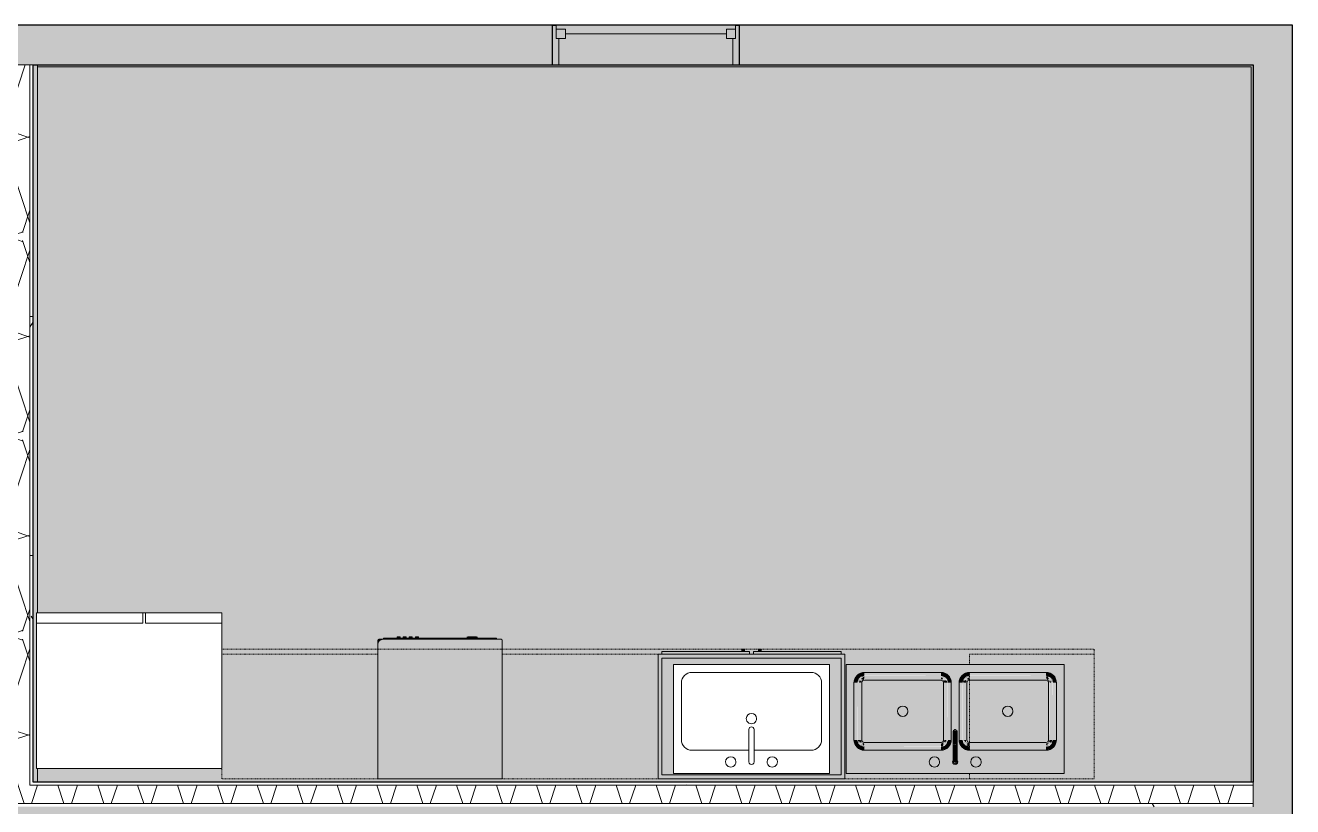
# Model space of a CAD drawing. Header units: inches. Extents: x -10205 to 13964, y -460 to 30702.
# Drawn here: x 183.9 to 428, y 120.6 to 271.2 of the extents above; entities that cross this region are included whole.
import ezdxf

# ---------------------------------------------------------------- set-up
doc = ezdxf.new("R2010")
doc.units = ezdxf.units.IN
doc.header["$MEASUREMENT"] = 0
doc.linetypes.add('Dash', pattern=[0.25, 0.125, -0.125])
for name, color, linetype, lineweight in [('0-1', 7, 'Continuous', 5), ('0-2', 8, 'Continuous', 9), ('0-4', 7, 'Continuous', 9), ('A-GLAZ-1', 250, 'Continuous', 13), ('A-GLAZ-2', 210, 'Continuous', 15), ('A-WALL-1', 8, 'Continuous', 9), ('A-WALL-3', 253, 'Continuous', 25), ('A-WALL-4', 53, 'Continuous', 9), ('A-WALL-5', 130, 'Continuous', 25), ('A-WALL-PATT-1', 53, 'Continuous', 9), ('A-WALL-PATT-2', 254, 'Continuous', 9), ('I-WALL-1', 253, 'Continuous', 25), ('P-SANR-FIXT-1', 8, 'Continuous', 9), ('P-SANR-FIXT-2', 53, 'Continuous', 9), ('Q-CASE-1', 53, 'Dash', 9), ('Q-CASE-2', 254, 'Continuous', 9), ('Q-CASE-4', 53, 'Continuous', 9), ('Q-CASE-HDLN-1', 53, 'Dash', 9), ('Q-SPCQ-1', 53, 'Continuous', 9), ('Q-SPCQ-2', 8, 'Continuous', 9), ('S-BEAM-1', 8, 'Continuous', 9), ('S-BEAM-2', 53, 'Continuous', 9), ('S-FNDN-1', 9, 'Continuous', 5), ('S-FNDN-3', 53, 'Continuous', 9)]:
    doc.layers.add(name, color=color, linetype=linetype, lineweight=lineweight)
doc.layers.add('A-AREA-PATT-1', color=7, linetype='Continuous', lineweight=9, transparency=0.9)
pattern_1 = [(0, (0, 0), (61.44, 15.36), [2.534, -43.546, 2.534, -43.546, -245.76]), (0, (0, 0), (61.44, 15.36), [-92.16, 2.534, -89.626, 2.534, -43.546, -107.52]), (0, (0, 0), (61.44, 15.36), [-230.4, 2.534, -28.186, 2.534, -74.266]), (120, (23.04, 7.68), (-44.02215, 45.5286), [2.534, -43.546, 2.534, -43.546, -245.76]), (120, (23.04, 7.68), (-44.02215, 45.5286), [-92.16, 2.534, -89.626, 2.534, -43.546, -107.52]), (120, (23.04, 7.68), (-44.02215, 45.5286), [-230.4, 2.534, -28.186, 2.534, -74.266]), (240, (30.72, 38.4), (-17.41785, -60.8886), [2.534, -43.546, 2.534, -43.546, -245.76]), (240, (30.72, 38.4), (-17.41785, -60.8886), [-92.16, 2.534, -89.626, 2.534, -43.546, -107.52]), (240, (30.72, 38.4), (-17.41785, -60.8886), [-230.4, 2.534, -28.186, 2.534, -74.266])]
pattern_2 = [(161.57, (0.96, 0.96), (-7.680224, -0.00098), [0, -54.643, 6.067, 0]), (18.43, (-0.96, 0.96), (-7.680224, 0.00098), [0, -54.643, 6.067, 0]), (108.43, (0.96, 0.96), (3.838295, -19.201365), [18.211, -42.499]), (71.57, (-0.96, 0.96), (3.838295, 19.201365), [18.211, -42.499])]

# ---------------------------------------------------------------- blocks, each defined once
blk = doc.blocks.new('Base Cabinet-Double Door _ 1 Drawer - 30_-344004-SITE PLAN - CAD FILE')
at = {"layer": 'Q-CASE-1'}
for p, q in [((-14.26, -24), (-14.26, 0)), ((-14.26, 0), (15.74, 0)), ((15.74, 0), (15.74, -24)), ((15.74, -24), (-14.26, -24))]:
    blk.add_line(p, q, dxfattribs=at)
blk = doc.blocks.new('Base Cabinet-Double Door _ 2 Drawer - 30_-344703-SITE PLAN - CAD FILE')
at = {"layer": 'Q-CASE-1'}
for p, q in [((-14.26, -24), (-14.26, 0)), ((-14.26, 0), (15.74, 0)), ((15.74, 0), (15.74, -2)), ((15.74, -24), (-14.26, -24))]:
    blk.add_line(p, q, dxfattribs=at)
blk = doc.blocks.new('Refrigerator_-_Side-by-Side_6047 - 36_ X 30_-345559-SITE PLAN - CAD FILE')
at = {"layer": 'Q-SPCQ-1'}
for p, q in [((17.87, 14.42), (-17.88, 14.42)), ((-17.88, 14.42), (-17.88, -15.58)), ((17.87, -15.58), (17.87, 14.42)), ((-17.88, -13.58), (-3.13, -13.58)), ((-17.88, -13.58), (-17.88, -15.58)), ((-3.13, -15.58), (-3.13, -13.58)), ((-2.63, -13.58), (17.87, -13.58)), ((-2.63, -13.58), (-2.63, -15.58)), ((17.87, -15.58), (17.87, -13.58)), ((-17.88, -15.58), (17.87, -15.58)), ((-3.13, -15.58), (-17.88, -15.58)), ((17.87, -15.58), (-2.63, -15.58))]:
    blk.add_line(p, q, dxfattribs=at)
blk = doc.blocks.new('Vanity Cabinet-Double Door - 36_-357534-SITE PLAN - CAD FILE')
at = {"layer": 'Q-CASE-2'}
for points in [[(-17.26, 0), (-17.26, -24), (-16.51, -23.25), (-16.51, -0.75)], [(18.74, 0), (-17.26, 0), (-16.51, -0.75), (17.99, -0.75)], [(18.74, 0), (17.99, -0.75), (17.99, -23.25), (18.74, -24), (18.74, -0.75)], [(17.99, -23.25), (-16.51, -23.25), (-17.26, -24), (18.74, -24)], [(-16.51, -24), (-16.51, -24.5), (0.36, -24.5), (0.36, -24)], [(1.11, -24), (1.11, -24.5), (17.99, -24.5), (17.99, -24), (3.06, -24)], [(-1.14, -24.5), (-1.14, -25), (-0.64, -25), (-0.64, -24.5)], [(2.11, -24.5), (2.11, -25), (2.61, -25), (2.61, -24.5)]]:
    blk.add_hatch(color=256, dxfattribs=at).paths.add_polyline_path(points, flags=0)
h = blk.add_hatch(color=256, dxfattribs=at)
h.paths.add_polyline_path([(-14.26, -0.75), (-16.51, -0.75), (-16.51, -23.25), (17.99, -23.25), (17.99, -0.75), (3.06, -0.75)], flags=0)
h.paths.add_polyline_path([(3.06, -1), (15.74, -1), (15.74, -22), (-14.26, -22), (-14.26, -1)], flags=0)
at = {"layer": 'Q-CASE-4'}
for p, q in [((-17.26, -24), (-17.26, 0)), ((-17.26, 0), (18.74, 0)), ((-17.26, 0), (-17.26, -24)), ((18.74, 0), (-17.26, 0)), ((-16.51, -0.75), (-16.51, -23.25)), ((17.99, -0.75), (-16.51, -0.75)), ((17.99, -23.25), (17.99, -0.75)), ((18.74, 0), (18.74, -24)), ((18.74, -24), (18.74, 0)), ((18.74, -24), (-17.26, -24)), ((-17.26, -24), (18.74, -24)), ((-16.51, -23.25), (17.99, -23.25)), ((-16.51, -24), (-16.51, -24.5)), ((0.36, -24.5), (0.36, -24)), ((1.11, -24), (1.11, -24.5)), ((17.99, -24.5), (17.99, -24)), ((0.36, -24.5), (-16.51, -24.5)), ((-1.14, -25), (-1.14, -24.5)), ((-0.64, -25), (-1.14, -25)), ((-0.64, -24.5), (-0.64, -25)), ((17.99, -24.5), (1.11, -24.5)), ((2.11, -25), (2.11, -24.5)), ((2.61, -25), (2.11, -25)), ((2.61, -24.5), (2.61, -25))]:
    blk.add_line(p, q, dxfattribs=at)
blk = doc.blocks.new('OD_CW_Countertop - OD_CW_Countertop-361480-SITE PLAN - CAD FILE')
at = {"layer": 'Q-CASE-HDLN-1'}
for p, q in [((0.74, 1), (168.74, 1)), ((168.74, 1), (168.74, -24)), ((0.74, -24), (0.74, -22)), ((168.74, -24), (0.74, -24))]:
    blk.add_line(p, q, dxfattribs=at)
blk = doc.blocks.new('Base Cabinet-Single Door - 24_-359398-SITE PLAN - CAD FILE')
at = {"layer": 'Q-CASE-1'}
for p, q in [((-11.26, -24), (-11.26, 0)), ((-11.26, 0), (12.74, 0)), ((12.74, 0), (12.74, -1)), ((12.74, -5.63), (12.74, -20.37)), ((12.74, -24), (-11.26, -24)), ((12.74, -22), (12.74, -24))]:
    blk.add_line(p, q, dxfattribs=at)
blk = doc.blocks.new('Sink - Kitchen - Double - 42_x21_ - Private-365322-SITE PLAN - CAD FILE')
at = {"layer": 'P-SANR-FIXT-1'}
h = blk.add_hatch(color=256, dxfattribs=at)
h.paths.add_polyline_path([(-21, 0), (-21, -21), (21, -21), (21, 0), (-10.36, 0)], flags=0)
h.paths.add_polyline_path([(3.78, -1.28), (4.22, -1.28), (4.62, -1.47), (4.9, -1.82), (5, -2.25), (4.9, -2.68), (4.62, -3.03), (4.22, -3.22), (3.78, -3.22), (3.38, -3.03), (3.1, -2.68), (3, -2.25), (3.1, -1.82), (3.38, -1.47)], flags=0)
h.paths.add_polyline_path([(-4.22, -1.28), (-3.78, -1.28), (-3.38, -1.47), (-3.1, -1.82), (-3.03, -2.39), (-3.1, -2.68), (-3.38, -3.03), (-3.78, -3.22), (-4.22, -3.22), (-4.62, -3.03), (-4.9, -2.68), (-5, -2.25), (-4.9, -1.82), (-4.62, -1.47)], flags=0)
h.paths.add_polyline_path([(0, -2.02), (0.18, -1.93), (0.32, -2.09), (0.29, -2.16), (0.09, -2.07)], flags=0)
h.paths.add_polyline_path([(-0.36, -8.18), (-0.01, -8.36), (-0.16, -8.46), (-0.32, -8.28)], flags=0)
h.paths.add_polyline_path([(-0.36, -2.2), (0, -2.09), (0.36, -2.2), (0.31, -2.68), (0.29, -2.85), (0.29, -8.2), (0, -8.28), (-0.36, -8.18), (-0.37, -7.97), (-0.29, -7.66), (-0.36, -6.62), (-0.36, -5.73), (-0.31, -3.18), (-0.35, -2.85), (-0.37, -2.39)], flags=0)
h.paths.add_polyline_path([(-0.16, -1.91), (-0.06, -2.05), (-0.32, -2.09), (-0.2, -1.94)], flags=0)
h.paths.add_polyline_path([(4.62, -4.5), (17.5, -4.5), (18.27, -4.65), (18.91, -5.09), (19.35, -5.73), (19.5, -6.5), (19.5, -17.5), (19.35, -18.27), (18.91, -18.91), (18.27, -19.35), (17.5, -19.5), (2.62, -19.47), (1.98, -19.35), (1.34, -18.91), (0.9, -18.27), (0.75, -17.5), (0.75, -6.5), (1, -5.58), (1.34, -5.09), (1.98, -4.65), (3.1, -4.5)], flags=0)
h.paths.add_polyline_path([(-2.75, -4.5), (-1.98, -4.65), (-1.21, -5.27), (-0.9, -5.73), (-0.75, -6.73), (-0.75, -17.5), (-0.9, -18.27), (-1.34, -18.91), (-1.98, -19.35), (-2.75, -19.5), (-17.5, -19.5), (-18.27, -19.35), (-18.91, -18.91), (-19.35, -18.27), (-19.5, -17.5), (-19.5, -6.5), (-19.35, -5.73), (-18.91, -5.09), (-18.27, -4.65), (-17.5, -4.5), (-3.38, -4.5)], flags=0)
h.paths.add_polyline_path([(0.36, -8.18), (0.16, -8.46), (0.06, -8.33), (0.29, -8.21)], flags=0)
h = blk.add_hatch(color=256, dxfattribs=at)
h.paths.add_polyline_path([(3.78, -1.28), (3.38, -1.47), (3.1, -1.82), (3, -2.25), (3.1, -2.68), (3.38, -3.03), (3.98, -3.22), (4.38, -3.15), (4.62, -3.03), (4.9, -2.68), (5, -2.25), (4.9, -1.82), (4.62, -1.47), (4.22, -1.28)], flags=0)
h.paths.add_polyline_path([(-4.22, -1.28), (-4.62, -1.47), (-4.9, -1.82), (-5, -2.25), (-4.9, -2.68), (-4.62, -3.03), (-4.22, -3.22), (-3.78, -3.22), (-3.38, -3.03), (-3.1, -2.68), (-3.04, -2.09), (-3.1, -1.82), (-3.38, -1.47), (-3.78, -1.28)], flags=0)
h = blk.add_hatch(color=256, dxfattribs=at)
h.paths.add_polyline_path([(-0.36, -2.2), (-0.31, -2.68), (-0.29, -2.72), (-0.29, -4.75), (0, -4.75), (0, -2.09), (-0.29, -2.18)], flags=0)
h.paths.add_polyline_path([(-0.16, -1.91), (-0.32, -2.09), (-0.29, -2.16), (-0.01, -2.02)], flags=0)
h = blk.add_hatch(color=256, dxfattribs=at)
h.paths.add_polyline_path([(0.36, -2.2), (0, -2.09), (0, -4.75), (0.37, -4.75), (0.37, -2.39)], flags=0)
h.paths.add_polyline_path([(0.16, -1.91), (0, -2.02), (0.32, -2.09), (0.18, -1.93)], flags=0)
for points in [[(-17.5, -4.5), (-18.42, -4.76), (-18.91, -5.09), (-19.37, -5.83), (-19.42, -6.5), (-18.85, -6.5), (-18.58, -5.73), (-18.17, -5.33), (-17.5, -5.15), (-17.5, -4.58)], [(-2.75, -4.5), (-17.5, -4.58), (-17.5, -5.15), (-2.75, -5.15), (-2.75, -4.58)], [(-2.75, -4.5), (-2.75, -5.15), (-2, -5.41), (-1.58, -5.83), (-1.4, -6.5), (-0.75, -6.5), (-1, -5.58), (-1.34, -5.09), (-2.08, -4.63), (-2.41, -4.57)], [(-0.16, -4.75), (-0.37, -4.75), (-0.29, -5.63), (0, -5.58), (0, -4.75)], [(0.16, -4.75), (0, -4.75), (0, -5.63), (0.37, -5.58), (0.29, -4.75)], [(2.75, -4.5), (1.83, -4.76), (1.34, -5.09), (0.88, -5.83), (0.83, -6.5), (1.4, -6.5), (1.67, -5.73), (2.08, -5.33), (2.75, -5.15), (2.75, -4.58)], [(17.5, -4.5), (2.75, -4.58), (2.75, -5.15), (17.5, -5.15), (17.5, -4.58)], [(17.5, -4.5), (17.5, -5.15), (18.27, -5.42), (18.67, -5.83), (18.85, -6.5), (19.5, -6.5), (19.28, -5.64), (18.91, -5.09), (18.17, -4.63), (17.84, -4.57)], [(-19.35, -6.5), (-19.5, -6.5), (-19.42, -17.5), (-18.85, -17.5), (-18.85, -6.5)], [(-18.59, -6.5), (-18.85, -6.5), (-18.79, -17.5), (-18.1, -17.5), (-18.1, -6.5), (-18.58, -6.5)], [(-18.06, -6.5), (-18.1, -6.5), (-18.06, -17.5), (-18, -17.5), (-18, -6.5)], [(-17.5, -5.9), (-17.97, -6.18), (-18.01, -6.5), (-18, -6.5), (-17.81, -6.13), (-17.75, -6.07), (-17.5, -5.94)], [(-17.5, -5.15), (-17.5, -5.9), (-2.75, -5.9), (-2.75, -5.15), (-16.99, -5.15)], [(-11.13, -5.9), (-17.5, -5.94), (-17.5, -6), (-2.75, -5.94), (-2.75, -5.9), (-11.03, -5.9)], [(-2.75, -5.9), (-2.75, -6), (-2.38, -6.19), (-2.32, -6.25), (-2.19, -6.5), (-2.17, -6.44), (-2.43, -6.03), (-2.67, -5.93)], [(-2.19, -6.5), (-2.25, -6.5), (-2.19, -17.5), (-2.15, -17.5), (-2.15, -6.5)], [(-2.15, -6.5), (-2.15, -17.5), (-1.4, -17.5), (-1.46, -6.5), (-2.01, -6.5)], [(-0.75, -6.5), (-1.4, -6.5), (-1.4, -17.5), (-0.75, -17.5), (-0.75, -9.5)], [(0.9, -6.5), (0.75, -6.5), (0.83, -17.5), (1.4, -17.5), (1.4, -6.5)], [(1.52, -6.5), (1.4, -6.5), (1.46, -17.5), (2.15, -17.5), (2.15, -6.5), (1.66, -6.5)], [(2.19, -6.5), (2.15, -6.5), (2.19, -17.5), (2.25, -17.5), (2.25, -6.5)], [(2.75, -5.9), (2.31, -6.12), (2.19, -6.5), (2.25, -6.5), (2.44, -6.13), (2.62, -6.03), (2.75, -5.94)], [(10.35, -5.15), (2.75, -5.22), (2.75, -5.9), (17.5, -5.9), (17.5, -5.15), (10.75, -5.15)], [(15.61, -5.9), (2.75, -5.94), (2.75, -6), (17.5, -5.94), (17.5, -5.9)], [(17.5, -5.9), (17.5, -6), (17.87, -6.19), (17.97, -6.38), (18.06, -6.5), (18.08, -6.44), (17.91, -6.07), (17.58, -5.93)], [(18.1, -6.5), (18, -6.5), (18.06, -17.5), (18.1, -17.5), (18.1, -11.57)], [(18.46, -6.5), (18.1, -6.5), (18.1, -17.5), (18.85, -17.5), (18.79, -6.5), (18.58, -6.5)], [(19.35, -6.5), (18.85, -6.5), (18.85, -17.5), (19.5, -17.5), (19.42, -6.5)], [(-18.85, -17.5), (-19.5, -17.5), (-19.28, -18.36), (-18.91, -18.91), (-18.17, -19.37), (-17.5, -19.42), (-17.5, -18.85), (-18.27, -18.58), (-18.67, -18.17), (-18.8, -17.67)], [(-18.01, -17.5), (-18.1, -17.5), (-17.82, -17.97), (-17.5, -18.06), (-17.5, -18), (-17.87, -17.81), (-17.93, -17.75), (-18, -17.5)], [(-10.36, -18), (-17.5, -18.06), (-17.5, -18.1), (-2.75, -18.06), (-2.75, -18), (-10.35, -18)], [(-11.13, -18.1), (-17.5, -18.1), (-17.5, -18.85), (-2.75, -18.78), (-2.75, -18.1), (-11.03, -18.1)], [(-10.35, -18.85), (-17.5, -18.85), (-17.5, -19.5), (-2.75, -19.42), (-2.75, -18.85), (-9.9, -18.85)], [(-2.25, -17.5), (-2.44, -17.87), (-2.5, -17.93), (-2.75, -18.06), (-2.66, -18.07), (-2.28, -17.82), (-2.19, -17.5)], [(-1.4, -17.5), (-1.67, -18.27), (-2.08, -18.67), (-2.75, -18.85), (-2.75, -19.5), (-1.83, -19.24), (-1.34, -18.91), (-0.88, -18.17), (-0.83, -17.5), (-0.9, -17.5)], [(0.9, -17.5), (0.75, -17.5), (0.97, -18.36), (1.34, -18.91), (2.08, -19.37), (2.75, -19.42), (2.75, -18.85), (1.98, -18.58), (1.58, -18.17), (1.4, -17.5)], [(2.25, -17.5), (2.17, -17.56), (2.34, -17.93), (2.75, -18.06), (2.75, -18), (2.38, -17.81), (2.28, -17.62)], [(9.22, -18), (2.75, -18.06), (2.75, -18.1), (17.5, -18.06), (17.5, -18), (9.5, -18)], [(15.61, -18.1), (2.75, -18.1), (2.75, -18.85), (17.5, -18.78), (17.5, -18.1)], [(9.22, -18.85), (2.75, -18.85), (2.75, -19.5), (17.5, -19.42), (17.5, -18.85), (9.5, -18.85)], [(18.85, -17.5), (18.58, -18.27), (18.17, -18.67), (17.5, -18.85), (17.5, -19.5), (18.42, -19.24), (18.91, -18.91), (19.37, -18.17), (19.42, -17.5), (19.35, -17.5)], [(18.06, -17.5), (18, -17.5), (17.81, -17.87), (17.75, -17.93), (17.5, -18.06), (17.59, -18.07), (17.94, -17.88), (18.1, -17.5)]]:
    blk.add_hatch(color=256, dxfattribs=at).paths.add_polyline_path(points, flags=0)
h = blk.add_hatch(color=256, dxfattribs=at)
h.paths.add_polyline_path([(-17.5, -5.27), (-17.84, -5.33), (-17.69, -5.41)], flags=0)
h.paths.add_polyline_path([(-18.05, -5.38), (-18.14, -5.58), (-18, -5.42)], flags=0)
h.paths.add_polyline_path([(-17.72, -5.42), (-17.76, -5.63), (-17.8, -5.66), (-17.99, -5.69), (-17.93, -5.81), (-17.59, -5.9), (-17.5, -5.54)], flags=0)
h.paths.add_polyline_path([(-18.2, -6.03), (-17.97, -6.07), (-18, -5.94), (-18.14, -6)], flags=0)
h.paths.add_polyline_path([(-18.58, -5.83), (-18.74, -6.17), (-18.67, -6.5), (-18.2, -6.46), (-18.01, -6.28), (-18.3, -5.92), (-18.45, -6.03), (-18.46, -6.17), (-18.58, -6.14), (-18.58, -5.84)], flags=0)
h = blk.add_hatch(color=256, dxfattribs=at)
h.paths.add_polyline_path([(-16.33, -6), (-17.75, -6.07), (-17.97, -6.38), (-18, -6.5), (-17.93, -17.75), (-17.75, -17.93), (-17.5, -18), (-2.5, -17.93), (-2.28, -17.62), (-2.25, -17.5), (-2.32, -6.25), (-2.5, -6.07), (-2.75, -6), (-11.13, -6)], flags=0)
h.paths.add_polyline_path([(-9.9, -11.03), (-9.5, -11.22), (-9.22, -11.57), (-9.13, -12), (-9.22, -12.43), (-9.5, -12.78), (-9.9, -12.97), (-10.36, -12.97), (-10.75, -12.78), (-11.03, -12.43), (-11.13, -12), (-11.03, -11.57), (-10.75, -11.22), (-10.35, -11.03)], flags=0)
h = blk.add_hatch(color=256, dxfattribs=at)
h.paths.add_polyline_path([(-2.28, -5.8), (-2.32, -6.03), (-2.19, -6), (-2.25, -5.86)], flags=0)
h.paths.add_polyline_path([(-2.42, -5.26), (-2.75, -5.27), (-2.71, -5.8), (-2.53, -5.99), (-2.17, -5.7), (-2.28, -5.55), (-2.42, -5.54), (-2.39, -5.42), (-2.11, -5.41), (-2.41, -5.27)], flags=0)
h.paths.add_polyline_path([(-1.84, -5.83), (-1.67, -6), (-1.63, -5.95), (-1.83, -5.84)], flags=0)
h.paths.add_polyline_path([(-1.67, -6.28), (-1.52, -6.5), (-1.65, -6.26), (-1.66, -6.26)], flags=0)
h.paths.add_polyline_path([(-2.03, -6.01), (-2.14, -6.42), (-1.79, -6.5), (-1.7, -6.26), (-1.87, -6.24), (-1.91, -6.2), (-1.93, -6.01), (-2.01, -6.01)], flags=0)
h = blk.add_hatch(color=256, dxfattribs=at)
h.paths.add_polyline_path([(-0.29, -5.63), (-0.37, -5.63), (-0.29, -8.2), (0, -8.28), (0, -5.63), (-0.16, -5.63)], flags=0)
h.paths.add_polyline_path([(-0.36, -8.18), (-0.16, -8.46), (0, -8.35), (-0.29, -8.21)], flags=0)
h = blk.add_hatch(color=256, dxfattribs=at)
h.paths.add_polyline_path([(0, -5.63), (0, -8.28), (0.36, -8.18), (0.37, -7.97), (0.29, -7.75), (0.36, -6.62), (0.36, -5.73), (0.29, -5.63), (0.16, -5.63)], flags=0)
h.paths.add_polyline_path([(0.36, -8.18), (0.01, -8.36), (0.2, -8.44), (0.32, -8.28)], flags=0)
h = blk.add_hatch(color=256, dxfattribs=at)
h.paths.add_polyline_path([(2.42, -5.26), (2.28, -5.42), (2.41, -5.51), (2.36, -5.56), (2.21, -5.58), (2.2, -5.73), (2.53, -5.99), (2.66, -5.9), (2.75, -5.54), (2.75, -5.27), (2.43, -5.26)], flags=0)
h.paths.add_polyline_path([(2.28, -5.8), (2.25, -6.02), (2.4, -5.99), (2.32, -5.88)], flags=0)
h.paths.add_polyline_path([(1.84, -5.83), (1.67, -6), (1.76, -6), (1.83, -5.86)], flags=0)
h.paths.add_polyline_path([(1.67, -6.28), (1.58, -6.16), (1.58, -6.41), (1.66, -6.3)], flags=0)
h.paths.add_polyline_path([(2.03, -6.01), (1.87, -6.01), (1.87, -6.24), (1.79, -6.21), (1.67, -6.28), (1.8, -6.5), (2.14, -6.42), (2.24, -6.28), (2.06, -6.07)], flags=0)
h = blk.add_hatch(color=256, dxfattribs=at)
h.paths.add_polyline_path([(9.12, -6), (2.5, -6.07), (2.32, -6.25), (2.25, -6.5), (2.32, -17.75), (2.62, -17.97), (2.75, -18), (17.75, -17.93), (17.93, -17.75), (18, -17.5), (17.93, -6.25), (17.75, -6.07), (17.5, -6), (11.12, -6)], flags=0)
h.paths.add_polyline_path([(10.35, -11.03), (10.75, -11.22), (11.03, -11.57), (11.12, -12), (11.03, -12.43), (10.75, -12.78), (10.35, -12.97), (9.9, -12.97), (9.5, -12.78), (9.22, -12.43), (9.12, -12), (9.22, -11.57), (9.5, -11.22), (9.9, -11.03)], flags=0)
h = blk.add_hatch(color=256, dxfattribs=at)
h.paths.add_polyline_path([(17.5, -5.27), (17.74, -5.41), (17.84, -5.33)], flags=0)
h.paths.add_polyline_path([(18.05, -5.38), (18, -5.51), (18.14, -5.55)], flags=0)
h.paths.add_polyline_path([(17.72, -5.42), (17.5, -5.63), (17.5, -5.72), (17.72, -5.99), (17.93, -5.64), (17.76, -5.63), (17.79, -5.54), (17.74, -5.45)], flags=0)
h.paths.add_polyline_path([(18.58, -5.83), (18.58, -6.14), (18.44, -6.14), (18.42, -5.96), (18.27, -5.95), (18.01, -6.28), (18.11, -6.42), (18.46, -6.5), (18.73, -6.5), (18.66, -6), (18.58, -5.84)], flags=0)
h.paths.add_polyline_path([(17.98, -5.93), (18.01, -6.15), (18.14, -6), (18, -5.94)], flags=0)
h = blk.add_hatch(color=256, dxfattribs=at)
h.paths.add_polyline_path([(10.08, -11.03), (9.84, -11.06), (9.5, -11.26), (9.21, -11.61), (9.17, -12.19), (9.26, -12.43), (9.54, -12.8), (9.9, -12.97), (10.47, -12.91), (10.9, -12.6), (11.09, -12.15), (11.09, -11.87), (10.9, -11.41), (10.67, -11.18), (10.32, -11.03)], flags=0)
h.paths.add_polyline_path([(-10.06, -11.03), (-10.51, -11.1), (-10.78, -11.29), (-11.03, -11.63), (-11.13, -12), (-10.9, -12.59), (-10.51, -12.9), (-10.03, -12.97), (-9.48, -12.75), (-9.2, -12.33), (-9.13, -12), (-9.25, -11.53), (-9.55, -11.22), (-9.93, -11.03)], flags=0)
h = blk.add_hatch(color=256, dxfattribs=at)
h.paths.add_polyline_path([(-18.58, -17.72), (-18.73, -17.5), (-18.6, -17.74), (-18.59, -17.74)], flags=0)
h.paths.add_polyline_path([(-18.46, -17.5), (-18.55, -17.74), (-18.38, -17.76), (-18.34, -17.8), (-18.32, -17.99), (-18.19, -17.93), (-18.1, -17.59), (-18.45, -17.5)], flags=0)
h.paths.add_polyline_path([(-18.52, -17.93), (-18.62, -18.05), (-18.42, -18.14), (-18.49, -18)], flags=0)
h.paths.add_polyline_path([(-17.82, -17.97), (-18.06, -18), (-17.93, -18.12), (-17.85, -18)], flags=0)
h.paths.add_polyline_path([(-17.72, -18.01), (-18.08, -18.3), (-17.97, -18.45), (-17.83, -18.46), (-17.86, -18.58), (-18, -18.66), (-17.83, -18.74), (-17.5, -18.73), (-17.54, -18.2), (-17.72, -18.01)], flags=0)
h = blk.add_hatch(color=256, dxfattribs=at)
h.paths.add_polyline_path([(-2.05, -17.97), (-2.28, -17.93), (-2.25, -18.06), (-2.11, -18)], flags=0)
h.paths.add_polyline_path([(-1.96, -17.5), (-2.14, -17.58), (-2.24, -17.72), (-1.95, -18.08), (-1.8, -17.97), (-1.79, -17.83), (-1.67, -17.92), (-1.59, -18), (-1.51, -17.83), (-1.58, -17.5), (-1.81, -17.5)], flags=0)
h.paths.add_polyline_path([(-2.53, -18.58), (-2.75, -18.73), (-2.41, -18.67), (-2.51, -18.59)], flags=0)
h.paths.add_polyline_path([(-2.53, -18.01), (-2.66, -18.1), (-2.75, -18.46), (-2.51, -18.55), (-2.49, -18.38), (-2.45, -18.34), (-2.26, -18.31), (-2.32, -18.19), (-2.51, -18.03)], flags=0)
h.paths.add_polyline_path([(-2.08, -18.41), (-2.25, -18.58), (-2.2, -18.62), (-2.11, -18.45)], flags=0)
h = blk.add_hatch(color=256, dxfattribs=at)
h.paths.add_polyline_path([(1.96, -17.5), (1.52, -17.5), (1.59, -18), (1.67, -18), (1.67, -17.86), (1.81, -17.86), (1.83, -18.04), (1.98, -18.05), (2.24, -17.72), (2.14, -17.59), (1.97, -17.5)], flags=0)
h.paths.add_polyline_path([(2.28, -17.82), (2.11, -18), (2.27, -18), (2.28, -17.87)], flags=0)
h.paths.add_polyline_path([(2.53, -18.58), (2.51, -18.69), (2.62, -18.64)], flags=0)
h.paths.add_polyline_path([(2.53, -18.01), (2.32, -18.36), (2.49, -18.38), (2.46, -18.46), (2.53, -18.58), (2.75, -18.45), (2.75, -18.28), (2.62, -18.05)], flags=0)
h.paths.add_polyline_path([(2.08, -18.41), (2.25, -18.58), (2.25, -18.49), (2.11, -18.42)], flags=0)
h = blk.add_hatch(color=256, dxfattribs=at)
h.paths.add_polyline_path([(18.58, -17.72), (18.67, -17.84), (18.67, -17.59), (18.59, -17.7)], flags=0)
h.paths.add_polyline_path([(18.32, -17.5), (18.11, -17.58), (18.01, -17.72), (18.38, -17.99), (18.38, -17.76), (18.46, -17.79), (18.58, -17.72), (18.45, -17.5)], flags=0)
h.paths.add_polyline_path([(18.52, -17.93), (18.45, -18.14), (18.58, -18)], flags=0)
h.paths.add_polyline_path([(17.97, -18.2), (17.72, -18.01), (17.59, -18.1), (17.5, -18.46), (17.5, -18.73), (18, -18.66), (18, -18.58), (17.86, -18.58), (17.86, -18.44), (18.04, -18.44), (18.08, -18.3), (18, -18.22)], flags=0)
h.paths.add_polyline_path([(17.82, -17.97), (18, -18.14), (18, -17.98), (17.93, -17.97)], flags=0)
at = {"layer": 'P-SANR-FIXT-2'}
for p, q in [((21, 0), (-21, 0)), ((-21, 0), (-21, -21)), ((21, -21), (21, 0)), ((-17.5, -4.5), (-2.75, -4.5)), ((-0.38, -4.75), (-0.38, -5.63)), ((0.37, -5.63), (0.37, -4.75)), ((2.75, -4.5), (17.5, -4.5)), ((-19.5, -17.5), (-19.5, -6.5)), ((-18, -6.5), (-18, -17.5)), ((-18, -6.5), (-18, -17.5)), ((-2.75, -6), (-17.5, -6)), ((-2.75, -6), (-17.5, -6)), ((-2.25, -17.5), (-2.25, -6.5)), ((-2.25, -17.5), (-2.25, -6.5)), ((-0.75, -6.5), (-0.75, -17.5)), ((0.75, -17.5), (0.75, -6.5)), ((2.25, -6.5), (2.25, -17.5)), ((2.25, -17.5), (2.25, -6.5)), ((17.5, -6), (2.75, -6)), ((2.75, -6), (17.5, -6)), ((18, -17.5), (18, -6.5)), ((18, -6.5), (18, -17.5)), ((19.5, -6.5), (19.5, -17.5)), ((-17.5, -18), (-2.75, -18)), ((-17.5, -18), (-2.75, -18)), ((-2.75, -19.5), (-17.5, -19.5)), ((2.75, -18), (17.5, -18)), ((17.5, -18), (2.75, -18)), ((17.5, -19.5), (2.75, -19.5)), ((-21, -21), (21, -21))]:
    blk.add_line(p, q, dxfattribs=at)
at = {"layer": 'P-SANR-FIXT-2', "flags": 128}
for points in [[(-0.38, -2.25), (-0.38, -2.25), (-0.38, -2.26), (-0.38, -2.27), (-0.38, -2.28), (-0.38, -2.3), (-0.38, -2.32), (-0.38, -2.35), (-0.38, -2.38), (-0.38, -2.41), (-0.38, -2.45), (-0.38, -2.49), (-0.38, -2.53), (-0.38, -2.58), (-0.38, -2.63), (-0.38, -2.69), (-0.38, -2.74), (-0.38, -2.81), (-0.38, -2.87), (-0.38, -2.94), (-0.38, -3.01), (-0.38, -3.08), (-0.38, -3.16), (-0.38, -3.24), (-0.38, -3.32), (-0.38, -3.4), (-0.38, -3.48), (-0.38, -3.57), (-0.38, -3.66), (-0.38, -3.75), (-0.38, -3.84), (-0.38, -3.94), (-0.38, -4.03), (-0.38, -4.13), (-0.38, -4.23), (-0.38, -4.33), (-0.38, -4.42), (-0.38, -4.52), (-0.38, -4.62), (-0.38, -4.72), (-0.38, -4.75)], [(0.37, -4.75), (0.37, -4.65), (0.37, -4.55), (0.37, -4.45), (0.37, -4.35), (0.37, -4.25), (0.37, -4.16), (0.37, -4.06), (0.37, -3.96), (0.37, -3.87), (0.37, -3.78), (0.37, -3.69), (0.37, -3.6), (0.37, -3.51), (0.37, -3.42), (0.37, -3.34), (0.37, -3.26), (0.37, -3.18), (0.37, -3.1), (0.37, -3.03), (0.37, -2.96), (0.37, -2.89), (0.37, -2.82), (0.37, -2.76), (0.37, -2.7), (0.37, -2.65), (0.37, -2.59), (0.37, -2.55), (0.37, -2.5), (0.37, -2.46), (0.37, -2.42), (0.37, -2.39), (0.37, -2.35), (0.37, -2.33), (0.37, -2.31), (0.37, -2.29), (0.37, -2.27), (0.37, -2.26), (0.37, -2.25), (0.37, -2.25)], [(-0.38, -5.63), (-0.38, -5.72), (-0.38, -5.82), (-0.38, -5.92), (-0.38, -6.02), (-0.38, -6.12), (-0.38, -6.22), (-0.38, -6.32), (-0.38, -6.41), (-0.38, -6.51), (-0.38, -6.6), (-0.38, -6.69), (-0.38, -6.78), (-0.38, -6.87), (-0.38, -6.95), (-0.38, -7.04), (-0.38, -7.12), (-0.38, -7.2), (-0.38, -7.27), (-0.38, -7.35), (-0.38, -7.42), (-0.38, -7.49), (-0.38, -7.55), (-0.38, -7.61), (-0.38, -7.67), (-0.38, -7.73), (-0.38, -7.78), (-0.38, -7.83), (-0.38, -7.88), (-0.38, -7.92), (-0.38, -7.96), (-0.38, -7.99), (-0.38, -8.02), (-0.38, -8.05), (-0.38, -8.07), (-0.38, -8.09), (-0.38, -8.1), (-0.38, -8.11), (-0.38, -8.12), (-0.38, -8.12)], [(0.37, -8.12), (0.37, -8.12), (0.37, -8.12), (0.37, -8.11), (0.37, -8.09), (0.37, -8.08), (0.37, -8.05), (0.37, -8.03), (0.37, -8), (0.37, -7.96), (0.37, -7.93), (0.37, -7.89), (0.37, -7.84), (0.37, -7.79), (0.37, -7.74), (0.37, -7.69), (0.37, -7.63), (0.37, -7.57), (0.37, -7.5), (0.37, -7.44), (0.37, -7.37), (0.37, -7.29), (0.37, -7.22), (0.37, -7.14), (0.37, -7.06), (0.37, -6.98), (0.37, -6.89), (0.37, -6.8), (0.37, -6.71), (0.37, -6.62), (0.37, -6.53), (0.37, -6.44), (0.37, -6.34), (0.37, -6.25), (0.37, -6.15), (0.37, -6.05), (0.37, -5.95), (0.37, -5.85), (0.37, -5.75), (0.37, -5.65), (0.37, -5.63)]]:
    blk.add_lwpolyline(points, dxfattribs=at)
at = {"layer": 'P-SANR-FIXT-2'}
for centre, radius, start, end in [((-4, -2.25), 1, 360, 180), ((-4, -2.25), 1, 180, 360), ((0, -2.25), 0.5, 360, 180), ((0, -2.25), 0.5, 180, 221.3753), ((0, -2.25), 0.375, 150, 180), ((0, -2.25), 0.375, 90, 114.9254), ((0, -2.25), 0.375, 65.0746, 90), ((0, -2.25), 0.375, 0, 30), ((0, -2.25), 0.5, 318.6247, 0), ((4, -2.25), 1, 360, 180), ((4, -2.25), 1, 180, 0), ((-17.5, -6.5), 2, 90, 180), ((-2.75, -6.5), 2, 0, 90), ((2.75, -6.5), 2, 90, 180), ((17.5, -6.5), 2, 0, 90), ((-17.5, -6.5), 0.5, 90, 180), ((-17.5, -6.5), 0.5, 90, 180), ((-2.75, -6.5), 0.5, 360, 90), ((-2.75, -6.5), 0.5, 360, 90), ((2.75, -6.5), 0.5, 90, 180), ((2.75, -6.5), 0.5, 90, 180), ((17.5, -6.5), 0.5, 0, 90), ((17.5, -6.5), 0.5, 0, 90), ((0, -8.12), 0.375, 192.8571, 218.5714), ((0, -8.12), 0.375, 244.2857, 270), ((0, -8.12), 0.375, 270, 295.7143), ((0, -8.12), 0.375, 321.4286, 347.1429), ((-10.12, -12), 1, 0, 180), ((-10.12, -12), 1, 360, 180), ((-10.12, -12), 1, 180, 0), ((-10.12, -12), 1, 180, 360), ((10.12, -12), 1, 0, 180), ((10.12, -12), 1, 360, 180), ((10.12, -12), 1, 180, 360), ((10.12, -12), 1, 180, 360), ((-17.5, -17.5), 2, 180, 270), ((-17.5, -17.5), 0.5, 180, 270), ((-17.5, -17.5), 0.5, 180, 270), ((-2.75, -17.5), 0.5, 270, 360), ((-2.75, -17.5), 0.5, 270, 0), ((-2.75, -17.5), 2, 270, 0), ((2.75, -17.5), 2, 180, 270), ((2.75, -17.5), 0.5, 180, 270), ((2.75, -17.5), 0.5, 180, 270), ((17.5, -17.5), 0.5, 270, 360), ((17.5, -17.5), 0.5, 270, 0), ((17.5, -17.5), 2, 270, 0)]:
    blk.add_arc(centre, radius, start, end, dxfattribs=at)
blk = doc.blocks.new('Sink Kitchen-Single - 30_ x 21_-366345-SITE PLAN - CAD FILE')
at = {"layer": 'P-SANR-FIXT-2'}
for p, q in [((15.62, 10.59), (-14.38, 10.59)), ((-14.38, 10.59), (-14.38, -10.41)), ((15.62, -10.41), (15.62, 10.59)), ((0.12, 8.34), (0.12, 2.09)), ((1.12, 8.34), (1.12, 2.09)), ((0.12, 6.09), (-10.88, 6.09)), ((12.12, 6.09), (1.12, 6.09)), ((-12.88, 4.09), (-12.88, -6.91)), ((14.12, -6.91), (14.12, 4.09)), ((-10.88, -8.91), (12.12, -8.91)), ((-14.38, -10.41), (15.62, -10.41))]:
    blk.add_line(p, q, dxfattribs=at)
for centre, radius, start, end in [((-3.38, 8.34), 1, 360, 180), ((-3.38, 8.34), 1, 180, 0), ((0.62, 8.34), 0.5, 360, 180), ((4.62, 8.34), 1, 360, 180), ((4.62, 8.34), 1, 180, 360), ((-10.88, 4.09), 2, 90, 180), ((12.12, 4.09), 2, 360, 90), ((0.62, 0), 1, 360, 180), ((0.62, 2.09), 0.5, 180, 0), ((0.62, 0), 1, 180, 0), ((-10.88, -6.91), 2, 180, 270), ((12.12, -6.91), 2, 270, 0)]:
    blk.add_arc(centre, radius, start, end, dxfattribs=at)
blk = doc.blocks.new('Dishwasher_15404 - 34_ counter-547918-SITE PLAN - CAD FILE')
at = {"layer": 'Q-SPCQ-2'}
for points in [[(0, 0), (26.68, 0), (26.87, 0.2), (26.87, 22.93), (26.68, 23.53), (26.34, 23.86), (25.8, 24), (0, 24)], [(25.8, 24), (26.34, 23.86), (26.73, 23.46), (26.87, 22.93), (26.87, 23.8), (26.56, 24)], [(26.87, 22.91), (26.87, 1.09), (27.12, 1.09), (27.12, 22.91)], [(27.12, 19.69), (27.37, 19.69), (27.37, 20.28), (27.12, 20.28)], [(27.12, 18.51), (27.37, 18.51), (27.37, 19.1), (27.12, 19.1)], [(27.12, 17.33), (27.37, 17.33), (27.37, 17.92), (27.12, 17.92)], [(27.12, 16.15), (27.37, 16.15), (27.37, 16.74), (27.12, 16.74)], [(27.12, 5.81), (27.37, 5.81), (27.37, 6.66), (27.12, 6.66), (27.12, 6.06)], [(27.12, 5.32), (27.12, 4.96), (27.37, 4.96), (27.37, 5.81), (27.12, 5.81), (27.12, 5.55)]]:
    blk.add_hatch(color=256, dxfattribs=at).paths.add_polyline_path(points, flags=0)
at = {"layer": 'Q-SPCQ-1'}
for p, q in [((0, 24), (0, 0)), ((25.8, 24), (0, 24)), ((26.68, 24), (25.8, 24)), ((26.87, 22.93), (26.87, 23.8)), ((26.87, 0.2), (26.87, 22.93)), ((26.87, 22.91), (27.12, 22.91)), ((27.12, 22.91), (27.12, 1.09)), ((27.37, 20.28), (27.12, 20.28)), ((27.12, 19.69), (27.37, 19.69)), ((27.37, 20.28), (27.37, 19.69)), ((27.37, 19.1), (27.12, 19.1)), ((27.12, 18.51), (27.37, 18.51)), ((27.37, 17.92), (27.12, 17.92)), ((27.12, 17.33), (27.37, 17.33)), ((27.37, 19.1), (27.37, 18.51)), ((27.37, 17.92), (27.37, 17.33)), ((27.37, 16.74), (27.12, 16.74)), ((27.12, 16.15), (27.37, 16.15)), ((27.37, 16.74), (27.37, 16.15)), ((27.37, 6.79), (27.12, 6.79)), ((27.37, 6.66), (27.37, 5.81)), ((27.37, 5.81), (27.37, 4.96)), ((27.12, 4.82), (27.37, 4.82)), ((26.87, 1.09), (27.12, 1.09)), ((0, 0), (26.68, 0))]:
    blk.add_line(p, q, dxfattribs=at)
for centre, radius, start, end in [((25.8, 22.93), 1.07, 360, 90), ((26.68, 23.8), 0.197, 0, 90), ((26.68, 0.2), 0.197, 270, 360), ((26.68, 0.2), 0.197, 285, 345)]:
    blk.add_arc(centre, radius, start, end, dxfattribs=at)
blk = doc.blocks.new('W-Wide Flange - W12X26-1223724-SITE PLAN - CAD FILE')
at = {"layer": 'S-BEAM-1'}
h = blk.add_hatch(color=256, dxfattribs=at)
h.paths.add_polyline_path([(200.56, -2.38), (62.37, -2.38), (62.37, -3.24), (200.56, -3.24)], flags=0)
h.paths.add_polyline_path([(200.56, 2.37), (200.56, 3.24), (62.37, 3.24), (62.37, 2.37), (200.19, 2.37)], flags=0)
h.paths.add_polyline_path([(57.62, -1.75), (57.62, 3.24), (2.37, 3.24), (2.37, -3.24), (57.62, -3.24)], flags=0)
h.paths.add_polyline_path([(-2.38, 3), (-2.38, 3.24), (-5, 3.24), (-5, 3), (-35, 3), (-35, 3.24), (-140.56, 3.24), (-140.54, 2.37), (-2.38, 2.37)], flags=0)
h.paths.add_polyline_path([(-2.38, -2.38), (-140.56, -2.38), (-140.5, -3.24), (-26.38, -3.24), (-26.38, -3), (-2.38, -3)], flags=0)
at = {"layer": 'S-BEAM-2'}
for p, q in [((-140.56, 3.24), (-35, 3.24)), ((-5, 3.24), (-2.38, 3.24))]:
    blk.add_line(p, q, dxfattribs=at)
blk = doc.blocks.new('1750 Ox - 2nd Phase_rvt-1-SITE PLAN - CAD FILE')
at = {"layer": 'A-AREA-PATT-1'}
blk.add_hatch(color=256, dxfattribs=at).paths.add_polyline_path([(321.41, 263.19), (420.37, 263.19), (420.37, 263.56), (186.24, 263.56), (186.24, 263.19), (285.41, 263.19)], flags=0)
at = {"layer": 'A-WALL-1'}
h = blk.add_hatch(color=256, dxfattribs=at)
h.paths.add_polyline_path([(180.63, 263.56), (9.87, 271.01), (182.15, 263.67), (180.86, 263.58)], flags=0)
h.paths.add_polyline_path([(179.76, 263.56), (428, 263.56), (428, 271.19), (5.62, 271.19), (5.62, 263.56), (113.72, 263.56)], flags=0)
h = blk.add_hatch(color=256, dxfattribs=at)
h.paths.add_polyline_path([(420.37, -85.19), (428, -85.19), (428, 75), (420.37, 75), (420.37, -77.56)], flags=0)
h.paths.add_polyline_path([(424.42, 111), (428, 111), (428, 263.56), (420.37, 263.56), (420.37, 111)], flags=0)
at = {"layer": 'A-WALL-PATT-1'}
h = blk.add_hatch(dxfattribs=at)
h.set_pattern_fill('FP_2', color=256, style=0, pattern_type=2)
h.set_pattern_definition(pattern_1)
h.paths.add_polyline_path([(185.37, 120.62), (185.37, 121.25), (184.75, 121.25), (184.75, 120.62)], flags=0)
h.paths.add_polyline_path([(184.75, 124.75), (185.37, 124.75), (185.37, 263.56), (184.75, 263.51), (184.75, 124.83)], flags=0)
h = blk.add_hatch(dxfattribs=at)
h.set_pattern_fill('FP_2', color=256, style=0, pattern_type=2)
h.set_pattern_definition(pattern_1)
h.paths.add_polyline_path([(185.37, 124.75), (420.37, 124.75), (420.37, 125.37), (185.37, 125.37)], flags=0)
h = blk.add_hatch(dxfattribs=at)
h.set_pattern_fill('FP_2', color=256, style=0, pattern_type=2)
h.set_pattern_definition(pattern_1)
h.paths.add_polyline_path([(5.62, 120.62), (184.75, 120.62), (184.75, 121.25), (5.62, 121.25)], flags=0)
h = blk.add_hatch(dxfattribs=at)
h.set_pattern_fill('FP_2', color=256, style=0, pattern_type=2)
h.set_pattern_definition(pattern_1)
h.paths.add_polyline_path([(217.58, 120.62), (420.37, 120.62), (420.37, 121.25), (185.37, 121.25), (185.37, 120.62), (186.24, 120.62)], flags=0)
at = {"layer": 'A-WALL-PATT-2'}
h = blk.add_hatch(dxfattribs=at)
h.set_pattern_fill('FP_5', color=256, style=0, pattern_type=2)
h.set_pattern_definition(pattern_2)
h.paths.add_polyline_path([(181.25, 121.25), (184.75, 121.25), (184.75, 263.56), (181.25, 263.56), (181.25, 124.22)], flags=0)
h = blk.add_hatch(dxfattribs=at)
h.set_pattern_fill('FP_5', color=256, style=0, pattern_type=2)
h.set_pattern_definition(pattern_2)
h.paths.add_polyline_path([(184.75, 121.25), (420.37, 121.25), (420.37, 124.75), (184.75, 124.75), (184.75, 124.22)], flags=0)
at = {"layer": 'S-FNDN-1'}
h = blk.add_hatch(color=256, dxfattribs=at)
h.paths.add_polyline_path([(420, 105), (420, 120.62), (186.24, 120.62), (186.24, 105), (237.81, 105)], flags=0)
h.paths.add_polyline_path([(6, 105), (179.76, 105), (179.76, 120.62), (6, 120.62)], flags=0)
h.paths.add_polyline_path([(384.47, 125.37), (420, 125.37), (420, 263.19), (186.24, 263.19), (186.24, 158), (221.75, 158), (221.75, 128), (186.24, 128), (186.24, 125.37), (384, 125.37)], flags=0)
h.paths.add_polyline_path([(321.43, 126), (305.75, 126), (305.75, 150), (306.5, 150), (306.5, 150.5), (321.87, 150.5), (321.87, 151), (322.38, 151), (322.38, 150.5), (323.38, 150.5), (323.38, 150), (324.13, 150), (324.13, 150.5), (325.12, 150.5), (325.12, 151), (325.62, 151), (325.62, 150.5), (341, 150.5), (341, 150), (341.75, 150), (341.75, 126), (341, 126)], flags=0)
h.paths.add_polyline_path([(251.75, 126), (251.8, 152.73), (251.95, 152.88), (252.84, 152.9), (252.84, 153.13), (255.47, 153.13), (255.47, 153.38), (256.06, 153.38), (256.06, 153.13), (256.65, 153.13), (256.65, 153.38), (257.24, 153.38), (257.24, 153.13), (257.83, 153.13), (257.83, 153.38), (258.42, 153.38), (258.42, 153.13), (259.01, 153.13), (259.01, 153.38), (259.6, 153.38), (259.6, 153.13), (269.09, 153.13), (269.09, 153.38), (270.79, 153.38), (270.79, 153.13), (274.66, 153.13), (274.66, 152.88), (275.55, 152.88), (275.75, 152.68), (275.75, 126)], flags=0)
h.paths.add_polyline_path([(344.73, 127), (342, 127), (342, 148), (384, 148), (384, 127), (345.5, 127)], flags=0)
h.paths.add_polyline_path([(381.2, 133.03), (381, 133.25), (381.02, 133.14), (381.12, 133.07)], flags=0)
h.paths.add_polyline_path([(380.72, 132.42), (380.84, 132.33), (380.5, 132.27), (380.7, 132.41)], flags=0)
h.paths.add_polyline_path([(380.5, 132.15), (381.27, 132.42), (381.67, 132.83), (381.76, 133.5), (381.73, 133.5), (381.66, 133), (381.58, 133), (381.58, 133.14), (381.44, 133.14), (381.42, 132.96), (381.27, 132.95), (381.14, 133), (380.98, 133), (380.91, 133.07), (380.74, 132.97), (380.93, 132.64), (380.76, 132.62), (380.79, 132.54), (380.72, 132.42), (380.5, 132.54), (380.5, 132.21)], flags=0)
h.paths.add_polyline_path([(345.5, 132.27), (345.5, 132.54), (345.3, 132.41)], flags=0)
h.paths.add_polyline_path([(345.03, 133.18), (345, 132.94), (344.88, 133.07), (345, 133.15)], flags=0)
h.paths.add_polyline_path([(345.5, 132.15), (345.5, 132.27), (345.16, 132.33), (345.26, 132.45), (345.24, 132.62), (345.2, 132.66), (345.01, 132.69), (345.07, 132.81), (345.26, 133), (345.03, 133.18), (344.99, 133.28), (344.7, 132.92), (344.55, 133.03), (344.54, 133.17), (344.42, 133.08), (344.34, 133), (344.26, 133.17), (344.2, 133.5), (344.15, 133.5), (344.42, 132.73), (344.83, 132.33), (345.28, 132.21)], flags=0)
h.paths.add_polyline_path([(365.28, 132.8), (365.5, 133), (365.4, 132.99), (365.32, 132.88)], flags=0)
h.paths.add_polyline_path([(364.67, 133.28), (364.58, 133.16), (364.58, 133.41), (364.66, 133.3)], flags=0)
h.paths.add_polyline_path([(365.75, 132.15), (365.75, 132.27), (365.27, 132.33), (365.08, 132.42), (365.39, 132.42), (365.39, 132.56), (365.21, 132.58), (365.2, 132.73), (365.25, 132.86), (365.27, 133.02), (365.32, 133.07), (365.19, 133.24), (364.87, 133.01), (364.87, 133.24), (364.79, 133.21), (364.67, 133.28), (364.79, 133.5), (364.4, 133.5), (364.67, 132.73), (365.08, 132.33), (365.53, 132.21)], flags=0)
h.paths.add_polyline_path([(361.48, 133.5), (361.21, 133.5), (361.34, 133.3), (361.42, 133.41)], flags=0)
h.paths.add_polyline_path([(360.57, 133.03), (360.81, 133), (360.68, 132.88), (360.6, 133)], flags=0)
h.paths.add_polyline_path([(360.25, 132.15), (361.02, 132.42), (361.42, 132.83), (361.51, 133.5), (361.48, 133.5), (361.42, 133.16), (361.3, 133.26), (361.13, 133.24), (361.09, 133.2), (361.07, 133.01), (360.94, 133.07), (360.75, 133.26), (360.57, 133.03), (360.47, 132.99), (360.83, 132.7), (360.72, 132.55), (360.59, 132.51), (360.61, 132.42), (360.83, 132.38), (360.47, 132.26), (360.25, 132.21)], flags=0)
h.paths.add_polyline_path([(344.95, 132.38), (344.86, 132.58), (345, 132.42)], flags=0)
h.paths.add_polyline_path([(381.05, 132.38), (381, 132.51), (381.14, 132.55)], flags=0)
h.paths.add_polyline_path([(345.5, 132.72), (345.42, 132.93), (345.41, 132.9)], flags=0)
h.paths.add_polyline_path([(365.75, 132.72), (365.67, 132.93), (365.66, 132.9), (365.71, 132.8)], flags=0)
h.paths.add_polyline_path([(361.16, 132.83), (361.33, 133), (361.37, 132.95), (361.17, 132.84)], flags=0)
h.paths.add_polyline_path([(364.84, 132.83), (364.67, 133), (364.76, 133), (364.83, 132.86)], flags=0)
h.paths.add_polyline_path([(365.19, 133.39), (365.15, 133.5), (365.14, 133.42), (365.15, 133.41)], flags=0)
h.paths.add_polyline_path([(344.94, 133.39), (344.9, 133.5), (344.89, 133.42), (344.9, 133.41)], flags=0)
h.paths.add_polyline_path([(373.67, 138.18), (373.81, 138.29), (373.71, 138.22)], flags=0)
h.paths.add_polyline_path([(353.42, 138.18), (353.5, 138.22), (353.46, 138.22)], flags=0)
h.paths.add_polyline_path([(374, 138.53), (374.03, 138.57), (374.01, 138.57)], flags=0)
h.paths.add_polyline_path([(353.8, 139.33), (353.78, 139.43), (353.78, 139.37)], flags=0)
h.paths.add_polyline_path([(380.97, 145.2), (380.75, 145), (380.85, 145.01), (380.93, 145.12)], flags=0)
h.paths.add_polyline_path([(381.58, 144.72), (381.67, 144.84), (381.67, 144.59), (381.59, 144.7)], flags=0)
h.paths.add_polyline_path([(381.79, 144.5), (381.85, 144.5), (381.58, 145.27), (381.17, 145.67), (380.5, 145.76), (380.5, 145.73), (381, 145.66), (381, 145.58), (380.86, 145.58), (380.86, 145.44), (381.04, 145.44), (381.07, 145.28), (381, 145.14), (380.98, 144.98), (380.93, 144.93), (381.06, 144.76), (381.38, 144.99), (381.41, 144.78), (381.46, 144.79), (381.58, 144.72), (381.46, 144.5), (381.76, 144.5)], flags=0)
h.paths.add_polyline_path([(360.25, 145.73), (360.25, 145.46), (360.47, 145.58), (360.38, 145.64)], flags=0)
h.paths.add_polyline_path([(360.72, 144.82), (360.75, 145.06), (360.87, 144.93), (360.75, 144.85)], flags=0)
h.paths.add_polyline_path([(361.48, 144.5), (361.6, 144.5), (361.33, 145.27), (360.92, 145.67), (360.25, 145.76), (360.25, 145.73), (360.55, 145.64), (360.49, 145.55), (360.51, 145.38), (360.59, 145.34), (360.74, 145.32), (360.68, 145.19), (360.49, 145), (360.72, 144.82), (360.76, 144.72), (361.05, 145.08), (361.2, 144.97), (361.21, 144.83), (361.33, 144.86), (361.41, 145), (361.49, 144.83)], flags=0)
h.paths.add_polyline_path([(360.99, 144.5), (360.86, 144.59), (360.85, 144.5)], flags=0)
h.paths.add_polyline_path([(381.1, 144.5), (381.24, 144.52), (381.06, 144.61)], flags=0)
h.paths.add_polyline_path([(344.27, 144.5), (344.54, 144.5), (344.41, 144.7), (344.33, 144.59)], flags=0)
h.paths.add_polyline_path([(345.18, 144.97), (344.94, 145), (345.07, 145.12), (345.15, 145)], flags=0)
h.paths.add_polyline_path([(344.15, 144.5), (344.27, 144.5), (344.33, 144.84), (344.45, 144.74), (344.62, 144.76), (344.66, 144.8), (344.68, 144.99), (344.81, 144.93), (345, 144.74), (345.18, 144.97), (345.28, 145.01), (344.92, 145.3), (345.03, 145.45), (345.17, 145.46), (345.14, 145.58), (345, 145.66), (345.17, 145.74), (345.5, 145.79), (345.5, 145.85), (344.73, 145.58), (344.33, 145.17), (344.2, 144.67)], flags=0)
h.paths.add_polyline_path([(365.01, 144.5), (365.17, 144.56), (365.14, 144.58), (364.97, 144.5)], flags=0)
h.paths.add_polyline_path([(344.9, 144.5), (344.89, 144.58), (344.76, 144.5)], flags=0)
h.paths.add_polyline_path([(365.05, 144.97), (365.25, 144.75), (365.23, 144.86), (365.13, 144.93)], flags=0)
h.paths.add_polyline_path([(365.53, 145.58), (365.41, 145.67), (365.75, 145.73), (365.55, 145.59)], flags=0)
h.paths.add_polyline_path([(364.4, 144.5), (364.52, 144.5), (364.59, 145), (364.67, 145), (364.67, 144.86), (364.81, 144.86), (364.83, 145.04), (364.98, 145.05), (365.11, 145), (365.27, 145), (365.34, 144.93), (365.51, 145.03), (365.32, 145.36), (365.49, 145.38), (365.46, 145.46), (365.53, 145.58), (365.75, 145.46), (365.75, 145.85), (364.98, 145.58), (364.58, 145.17), (364.45, 144.67)], flags=0)
h.paths.add_polyline_path([(381.52, 144.93), (381.45, 145.14), (381.58, 145)], flags=0)
h.paths.add_polyline_path([(344.48, 144.93), (344.38, 145.05), (344.58, 145.14), (344.51, 145)], flags=0)
h.paths.add_polyline_path([(365.64, 145.06), (365.75, 145.1), (365.75, 145.28), (365.65, 145.07)], flags=0)
h.paths.add_polyline_path([(345.39, 145.06), (345.5, 145.2), (345.46, 145.2), (345.4, 145.07)], flags=0)
h.paths.add_polyline_path([(360.92, 145.41), (360.75, 145.58), (360.8, 145.62), (360.89, 145.45)], flags=0)
h.paths.add_polyline_path([(365.08, 145.41), (365.25, 145.58), (365.25, 145.49), (365.11, 145.42)], flags=0)
h.paths.add_polyline_path([(31.16, 149.38), (179.76, 149.38), (179.76, 263.19), (6, 263.19), (6, 149.38), (9.87, 149.38)], flags=0)
h.paths.add_polyline_path([(37.05, 158.09), (35.36, 158.33), (33.81, 159.05), (32.53, 160.17), (31.62, 161.61), (31.16, 163.25), (31.18, 164.95), (31.68, 166.57), (32.62, 167.99), (33.93, 169.08), (35.49, 169.76), (37.05, 176), (38.6, 169.76), (40.28, 168.99), (41.56, 167.86), (42.47, 166.39), (42.75, 165.46), (49.09, 167.04), (49.09, 161.04), (42.75, 162.62), (42.47, 161.61), (41.56, 160.17), (40.28, 159.05), (38.6, 158.32)], flags=0)
h.paths.add_polyline_path([(157.84, 158.16), (156.14, 158.18), (154.51, 158.68), (153.1, 159.62), (152, 160.93), (151.33, 162.49), (145.09, 164.04), (151.33, 165.59), (152.1, 167.27), (153.23, 168.55), (154.7, 169.46), (156.14, 169.91), (157.84, 169.93), (159.48, 169.46), (160.92, 168.55), (162.04, 167.27), (162.77, 165.59), (163, 164.04), (162.75, 162.36), (162.04, 160.81), (160.92, 159.53), (159.48, 158.62)], flags=0)
h.paths.add_polyline_path([(61.05, 221.91), (61.05, 222.91), (46.55, 222.91), (46.55, 221.91), (45.55, 221.91), (45.55, 243.04), (62.05, 243.04), (62.05, 221.91), (61.55, 221.91)], flags=0)
h = blk.add_hatch(color=256, dxfattribs=at)
h.paths.add_polyline_path([(420.02, -77.56), (420.37, -77.56), (420.37, 60.63), (420, 60.57), (420, -77.56)], flags=0)
h.paths.add_polyline_path([(420.37, 65.38), (420.37, 75), (428, 75), (428, 111), (420.37, 111), (420.37, 120.62), (420, 120.62), (420, 65.38)], flags=0)
h.paths.add_polyline_path([(420.37, 125.37), (420.37, 263.19), (420, 263.19), (420, 125.37)], flags=0)
at = {"layer": 'A-WALL-3'}
for p, q in [((428, 271.19), (5.62, 271.19)), ((428, 263.56), (428, 271.19)), ((185.37, 263.56), (420.37, 263.56)), ((420.37, 263.56), (420.37, 125.37)), ((428, 111), (428, 263.56))]:
    blk.add_line(p, q, dxfattribs=at)
at = {"layer": 'A-WALL-4'}
for p, q in [((184.75, 263.56), (181.25, 263.56)), ((185.37, 263.56), (184.75, 263.56)), ((184.75, 124.75), (184.75, 263.56)), ((184.75, 124.75), (185.37, 124.75)), ((185.37, 124.75), (184.75, 124.75)), ((185.37, 124.75), (420.37, 124.75)), ((420.37, 124.75), (420.37, 125.37)), ((420.37, 121.25), (420.37, 124.75)), ((184.75, 121.25), (181.25, 121.25)), ((185.37, 121.25), (184.75, 121.25)), ((184.75, 121.25), (185.37, 121.25)), ((185.37, 121.25), (420.37, 121.25)), ((420.37, 120.62), (420.37, 121.25))]:
    blk.add_line(p, q, dxfattribs=at)
at = {"layer": 'I-WALL-1'}
for p, q in [((185.37, 125.37), (185.37, 263.56)), ((420.37, 125.37), (185.37, 125.37))]:
    blk.add_line(p, q, dxfattribs=at)
at = {"layer": 'S-FNDN-3'}
for p, q in [((420, 263.19), (186.24, 263.19)), ((420, 125.37), (420, 263.19))]:
    blk.add_line(p, q, dxfattribs=at)
at = {"layer": '0-2'}
for name, p, rotation in [('W-Wide Flange - W12X26-1223724-SITE PLAN - CAD FILE', (183, 123), 269.9999999999999), ('Refrigerator_-_Side-by-Side_6047 - 36_ X 30_-345559-SITE PLAN - CAD FILE', (203.87, 142.42), 180), ('Dishwasher_15404 - 34_ counter-547918-SITE PLAN - CAD FILE', (275.75, 126), 89.9999999999999), ('Base Cabinet-Double Door _ 2 Drawer - 30_-344703-SITE PLAN - CAD FILE', (237.49, 126), 180), ('Base Cabinet-Double Door _ 1 Drawer - 30_-344004-SITE PLAN - CAD FILE', (291.49, 126), 180), ('Vanity Cabinet-Double Door - 36_-357534-SITE PLAN - CAD FILE', (324.49, 126), 180), ('Base Cabinet-Single Door - 24_-359398-SITE PLAN - CAD FILE', (378.49, 126), 180), ('Sink Kitchen-Single - 30_ x 21_-366345-SITE PLAN - CAD FILE', (324.37, 137.59), 180), ('Sink - Kitchen - Double - 42_x21_ - Private-365322-SITE PLAN - CAD FILE', (363, 127), 180)]:
    blk.add_blockref(name, p, dxfattribs=dict(at, rotation=rotation))
blk.add_blockref('OD_CW_Countertop - OD_CW_Countertop-361480-SITE PLAN - CAD FILE', (221.01, 150), dxfattribs=at)
blk = doc.blocks.new('Fixed - 36_ x 48_-1197738-SITE PLAN - CAD FILE')
at = {"layer": 'A-GLAZ-1'}
for p, q in [((-19.5, 3.8125), (-18.75, 3.8125)), ((-18.75, 1.3125), (-18.75, 3.8125)), ((-18.75, 3.0625), (-18.75, 1.3125)), ((-18.75, 3.0625), (-17, 3.0625)), ((-17, 3.0625), (-17, 1.3125)), ((14, 3.0625), (14, 1.3125)), ((15.75, 3.0625), (14, 3.0625)), ((15.75, 1.3125), (15.75, 3.8125)), ((16.5, 3.8125), (15.75, 3.8125)), ((15.75, 3.0625), (15.75, 1.3125)), ((-18.75, 1.3125), (-17, 1.3125)), ((-18.75, 1.3125), (-18.25, 1.3125)), ((-18.25, -3.8125), (-18.25, 1.3125)), ((15.75, 1.3125), (14, 1.3125)), ((15.25, 1.3125), (15.75, 1.3125)), ((15.25, 1.3125), (15.25, -3.8125)), ((-18.25, -3.8125), (-19.5, -3.8125)), ((15.25, -3.8125), (16.5, -3.8125))]:
    blk.add_line(p, q, dxfattribs=at)
at = {"layer": 'A-GLAZ-2'}
blk.add_line((-17, 2.1875), (14, 2.1875), dxfattribs=at)
blk = doc.blocks.new('1750 Ox - Topography_rvt-1-SITE PLAN - CAD FILE')
at = {"layer": 'A-WALL-5'}
for p, q in [((285.41, 271.19), (5.62, 271.19)), ((285.41, 263.56), (285.41, 271.19)), ((428, 271.19), (321.41, 271.19)), ((321.41, 271.19), (321.41, 263.56)), ((428, 263.56), (428, 271.19)), ((185.38, 263.56), (285.41, 263.56)), ((321.41, 263.56), (420.37, 263.56))]:
    blk.add_line(p, q, dxfattribs=at)
at = {"layer": '0-4'}
blk.add_blockref('Fixed - 36_ x 48_-1197738-SITE PLAN - CAD FILE', (304.91, 267.37), dxfattribs=at)

msp = doc.modelspace()

# ---------------------------------------------------------------- block references
at = {"layer": '0-1'}
msp.add_blockref('1750 Ox - 2nd Phase_rvt-1-SITE PLAN - CAD FILE', (0, 0), dxfattribs=at)

# ---------------------------------------------------------------- next in the draw order: block references
msp.add_blockref('1750 Ox - Topography_rvt-1-SITE PLAN - CAD FILE', (0, 0), dxfattribs=at)

doc.saveas('drawing.dxf')
